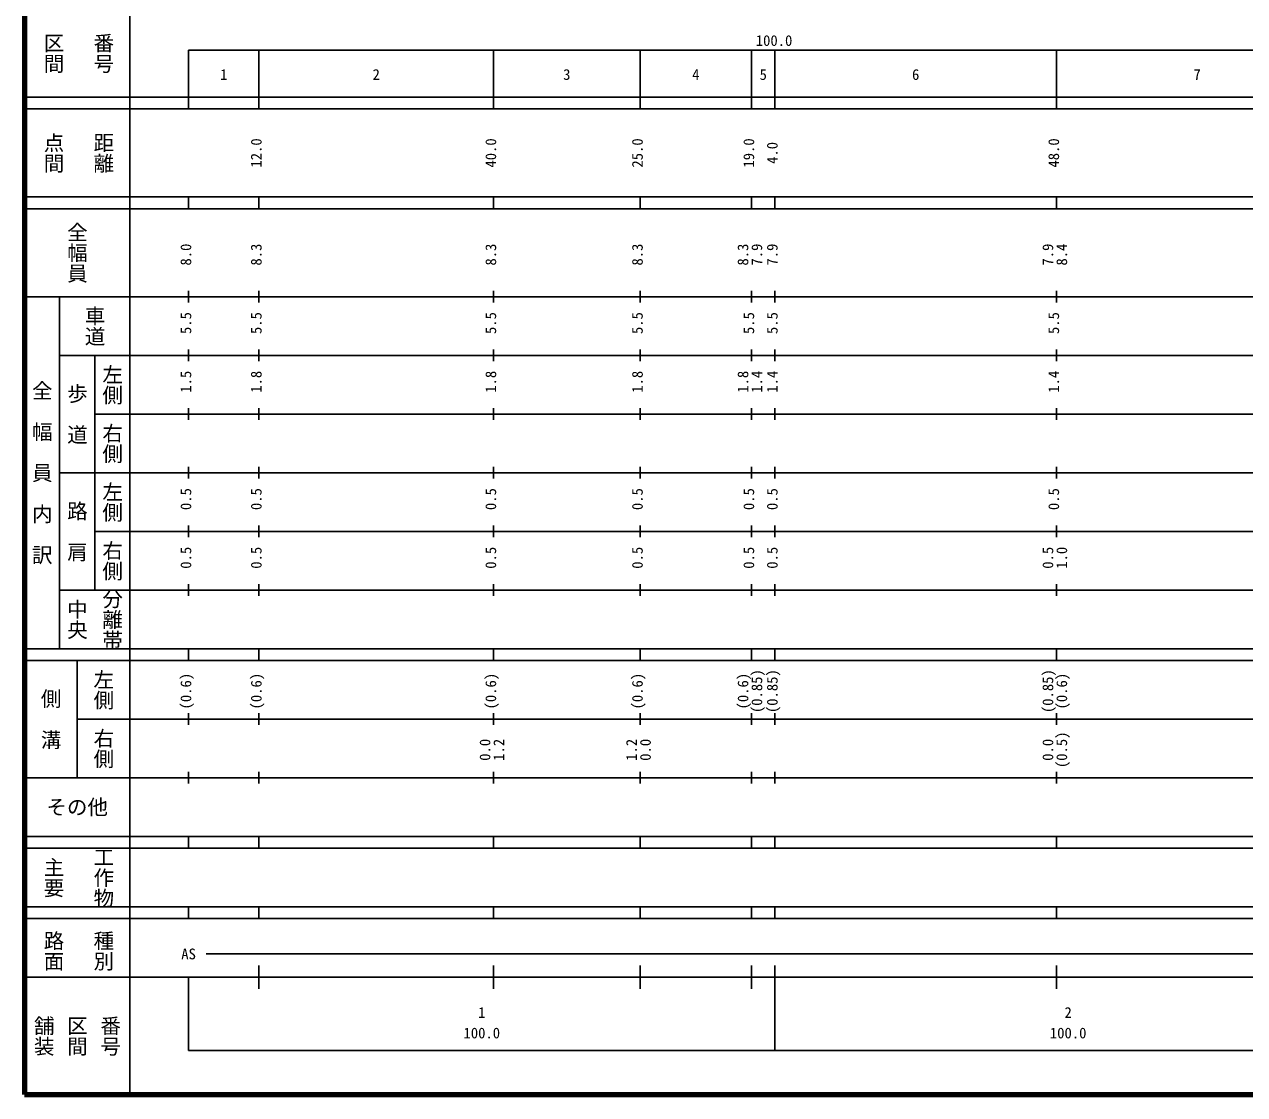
# Model space of a CAD drawing. Units: millimetres on the paper, enlarged 1000 times. Extents: x 40000 to 680000, y 20000 to 380000.
# Drawn here: x 40000 to 248089, y 20000 to 202409 of the extents above; entities that cross this region are included whole.
import ezdxf
from ezdxf.enums import TextEntityAlignment as Align

# ---------------------------------------------------------------- set-up
doc = ezdxf.new("R2010")
doc.units = ezdxf.units.MM
doc.header["$LTSCALE"] = 1000
doc.layers.add('M-TTL', color=2, linetype='Continuous', lineweight=140)
doc.layers.add('M-TTL-BAND', color=7, linetype='Continuous', lineweight=25)
doc.styles.add('@ＭＳ ゴシック', font='')
doc.styles.add('ＭＳ ゴシック', font='')
doc.styles.get('@ＭＳ ゴシック').set_extended_font_data('@MS Gothic')
doc.styles.get('ＭＳ ゴシック').set_extended_font_data('MS Gothic')

msp = doc.modelspace()

# ---------------------------------------------------------------- linework, layer by layer
at = {"layer": 'M-TTL'}
for p, q in [((40000, 380000), (40000, 20000)), ((40000, 20000), (680000, 20000))]:
    msp.add_line(p, q, dxfattribs=at)
at = {"layer": 'M-TTL-BAND'}
for p, q in [((58000, 370000), (58000, 20000)), ((68000, 198000), (579000, 198000)), ((68000, 198000), (68000, 188000)), ((80000, 188000), (80000, 198000)), ((120000, 188000), (120000, 198000)), ((145000, 188000), (145000, 198000)), ((164000, 188000), (164000, 198000)), ((168000, 188000), (168000, 198000)), ((216000, 188000), (216000, 198000)), ((40000, 190000), (579000, 190000)), ((40000, 188000), (579000, 188000)), ((40000, 173000), (579000, 173000)), ((68000, 171000), (68000, 173000)), ((80000, 171000), (80000, 173000)), ((120000, 171000), (120000, 173000)), ((145000, 171000), (145000, 173000)), ((164000, 171000), (164000, 173000)), ((168000, 171000), (168000, 173000)), ((216000, 171000), (216000, 173000)), ((40000, 171000), (579000, 171000)), ((68000, 155000), (68000, 157000)), ((80000, 155000), (80000, 157000)), ((120000, 155000), (120000, 157000)), ((145000, 155000), (145000, 157000)), ((164000, 155000), (164000, 157000)), ((168000, 155000), (168000, 157000)), ((216000, 155000), (216000, 157000)), ((40000, 156000), (579000, 156000)), ((46000, 96000), (46000, 156000)), ((46000, 146000), (579000, 146000)), ((52000, 146000), (52000, 106000)), ((68000, 145000), (68000, 147000)), ((80000, 145000), (80000, 147000)), ((120000, 145000), (120000, 147000)), ((145000, 145000), (145000, 147000)), ((164000, 145000), (164000, 147000)), ((168000, 145000), (168000, 147000)), ((216000, 145000), (216000, 147000)), ((52000, 136000), (579000, 136000)), ((68000, 135000), (68000, 137000)), ((80000, 135000), (80000, 137000)), ((120000, 135000), (120000, 137000)), ((145000, 135000), (145000, 137000)), ((164000, 135000), (164000, 137000)), ((168000, 135000), (168000, 137000)), ((216000, 135000), (216000, 137000)), ((68000, 125000), (68000, 127000)), ((80000, 125000), (80000, 127000)), ((120000, 125000), (120000, 127000)), ((145000, 125000), (145000, 127000)), ((164000, 125000), (164000, 127000)), ((168000, 125000), (168000, 127000)), ((216000, 125000), (216000, 127000)), ((46000, 126000), (579000, 126000)), ((68000, 115000), (68000, 117000)), ((80000, 115000), (80000, 117000)), ((120000, 115000), (120000, 117000)), ((145000, 115000), (145000, 117000)), ((164000, 115000), (164000, 117000)), ((168000, 115000), (168000, 117000)), ((216000, 115000), (216000, 117000)), ((52000, 116000), (579000, 116000)), ((68000, 105000), (68000, 107000)), ((80000, 105000), (80000, 107000)), ((120000, 105000), (120000, 107000)), ((145000, 105000), (145000, 107000)), ((164000, 105000), (164000, 107000)), ((168000, 105000), (168000, 107000)), ((216000, 105000), (216000, 107000)), ((46000, 106000), (579000, 106000)), ((40000, 96000), (579000, 96000)), ((68000, 94000), (68000, 96000)), ((80000, 94000), (80000, 96000)), ((120000, 94000), (120000, 96000)), ((145000, 94000), (145000, 96000)), ((164000, 94000), (164000, 96000)), ((168000, 94000), (168000, 96000)), ((216000, 94000), (216000, 96000)), ((40000, 94000), (579000, 94000)), ((49000, 94000), (49000, 74000)), ((49000, 84000), (579000, 84000)), ((68000, 83000), (68000, 85000)), ((80000, 83000), (80000, 85000)), ((120000, 83000), (120000, 85000)), ((145000, 83000), (145000, 85000)), ((164000, 83000), (164000, 85000)), ((168000, 83000), (168000, 85000)), ((216000, 83000), (216000, 85000)), ((68000, 73000), (68000, 75000)), ((80000, 73000), (80000, 75000)), ((120000, 73000), (120000, 75000)), ((145000, 73000), (145000, 75000)), ((164000, 73000), (164000, 75000)), ((168000, 73000), (168000, 75000)), ((216000, 73000), (216000, 75000)), ((40000, 74000), (579000, 74000)), ((40000, 64000), (579000, 64000)), ((68000, 62000), (68000, 64000)), ((80000, 62000), (80000, 64000)), ((120000, 62000), (120000, 64000)), ((145000, 62000), (145000, 64000)), ((164000, 62000), (164000, 64000)), ((168000, 62000), (168000, 64000)), ((216000, 62000), (216000, 64000)), ((40000, 62000), (579000, 62000)), ((40000, 52000), (579000, 52000)), ((40000, 50000), (579000, 50000)), ((68000, 50000), (68000, 52000)), ((80000, 50000), (80000, 52000)), ((120000, 50000), (120000, 52000)), ((145000, 50000), (145000, 52000)), ((164000, 50000), (164000, 52000)), ((168000, 50000), (168000, 52000)), ((216000, 50000), (216000, 52000)), ((71000, 44000), (565000, 44000)), ((80000, 38000), (80000, 42000)), ((120000, 38000), (120000, 42000)), ((145000, 38000), (145000, 42000)), ((164000, 38000), (164000, 42000)), ((168000, 27500), (168000, 42000)), ((216000, 38000), (216000, 42000)), ((40000, 40000), (579000, 40000)), ((68000, 40000), (68000, 27500)), ((68000, 27500), (579000, 27500))]:
    msp.add_line(p, q, dxfattribs=at)

# ---------------------------------------------------------------- texts
at = {"layer": 'M-TTL-BAND', "style": '@ＭＳ ゴシック'}
for s, p in [('区間', (45000, 197500)), ('番号', (53500, 197500)), ('点間', (45000, 180500)), ('距離', (53500, 180500)), ('全幅員', (49000, 163500)), ('車道', (52000, 151000)), ('左側', (55000, 141000)), ('全\u3000幅\u3000員\u3000内\u3000訳', (43000, 126000)), ('歩\u3000道', (49000, 136000)), ('右側', (55000, 131000)), ('左側', (55000, 121000)), ('路\u3000肩', (49000, 116000)), ('右側', (55000, 111000)), ('中央', (49000, 101000)), ('分離帯', (55000, 101000)), ('左側', (53500, 89000)), ('側\u3000溝', (44500, 84000)), ('右側', (53500, 79000)), ('主要', (45000, 57000)), ('工作物', (53500, 57000)), ('路面', (45000, 44500)), ('種別', (53500, 44500)), ('舗装', (43333, 30000)), ('番号', (54667, 30000)), ('区間', (49000, 30000))]:
    msp.add_text(s, height=2566, rotation=270, dxfattribs=at).set_placement(p, align=Align.MIDDLE_CENTER)
at = {"layer": 'M-TTL-BAND', "style": 'ＭＳ ゴシック'}
for s, p in [('100.0', (167844, 198195)), ('1', (74000, 192405)), ('2', (100000, 192405)), ('3', (132500, 192405)), ('4', (154500, 192405)), ('5', (166000, 192405)), ('6', (192000, 192405)), ('7', (240000, 192405)), ('AS', (68000, 42500)), ('1', (118000, 32523)), ('2', (218000, 32523)), ('100.0', (118000, 29033)), ('100.0', (218000, 29033))]:
    msp.add_text(s, height=1833, dxfattribs=at).set_placement(p, align=Align.BOTTOM_CENTER)
for s, p in [('12.0', (81000, 180500)), ('40.0', (121000, 180500)), ('25.0', (146000, 180500)), ('19.0', (165000, 180500)), ('4.0', (169000, 180500)), ('48.0', (217000, 180500)), ('8.0', (69000, 163174)), ('8.3', (81000, 163174)), ('8.3', (121000, 163174)), ('8.3', (146000, 163174)), ('8.3', (164000, 163174)), ('7.9', (166370, 163174)), ('7.9', (169000, 163174)), ('7.9', (216000, 163174)), ('8.4', (218370, 163174)), ('5.5', (69000, 151500)), ('5.5', (81000, 151500)), ('5.5', (121000, 151500)), ('5.5', (146000, 151500)), ('5.5', (165000, 151500)), ('5.5', (169000, 151500)), ('5.5', (217000, 151500)), ('1.5', (69000, 141500)), ('1.8', (81000, 141500)), ('1.8', (121000, 141500)), ('1.8', (146000, 141500)), ('1.8', (164000, 141500)), ('1.4', (166370, 141500)), ('1.4', (169000, 141500)), ('1.4', (217000, 141500)), ('0.5', (69000, 121500)), ('0.5', (81000, 121500)), ('0.5', (121000, 121500)), ('0.5', (146000, 121500)), ('0.5', (165000, 121500)), ('0.5', (169000, 121500)), ('0.5', (217000, 121500)), ('0.5', (69000, 111500)), ('0.5', (81000, 111500)), ('0.5', (121000, 111500)), ('0.5', (146000, 111500)), ('0.5', (165000, 111500)), ('0.5', (169000, 111500)), ('0.5', (216000, 111500)), ('1.0', (218370, 111500)), ('(0.85)', (166370, 88764)), ('(0.85)', (169000, 88764)), ('(0.85)', (216000, 88764)), ('(0.6)', (69000, 88764)), ('(0.6)', (81000, 88764)), ('(0.6)', (121000, 88764)), ('(0.6)', (146000, 88764)), ('(0.6)', (164000, 88764)), ('(0.6)', (218370, 88764)), ('(0.5)', (218370, 78764)), ('0.0', (120000, 78764)), ('1.2', (122370, 78764)), ('1.2', (145000, 78764)), ('0.0', (147370, 78764)), ('0.0', (216000, 78764))]:
    msp.add_text(s, height=1833, rotation=90, dxfattribs=at).set_placement(p, align=Align.BOTTOM_CENTER)
msp.add_text('その他', height=2566, dxfattribs=at).set_placement((49000, 69000), align=Align.MIDDLE_CENTER)

doc.saveas('drawing.dxf')
